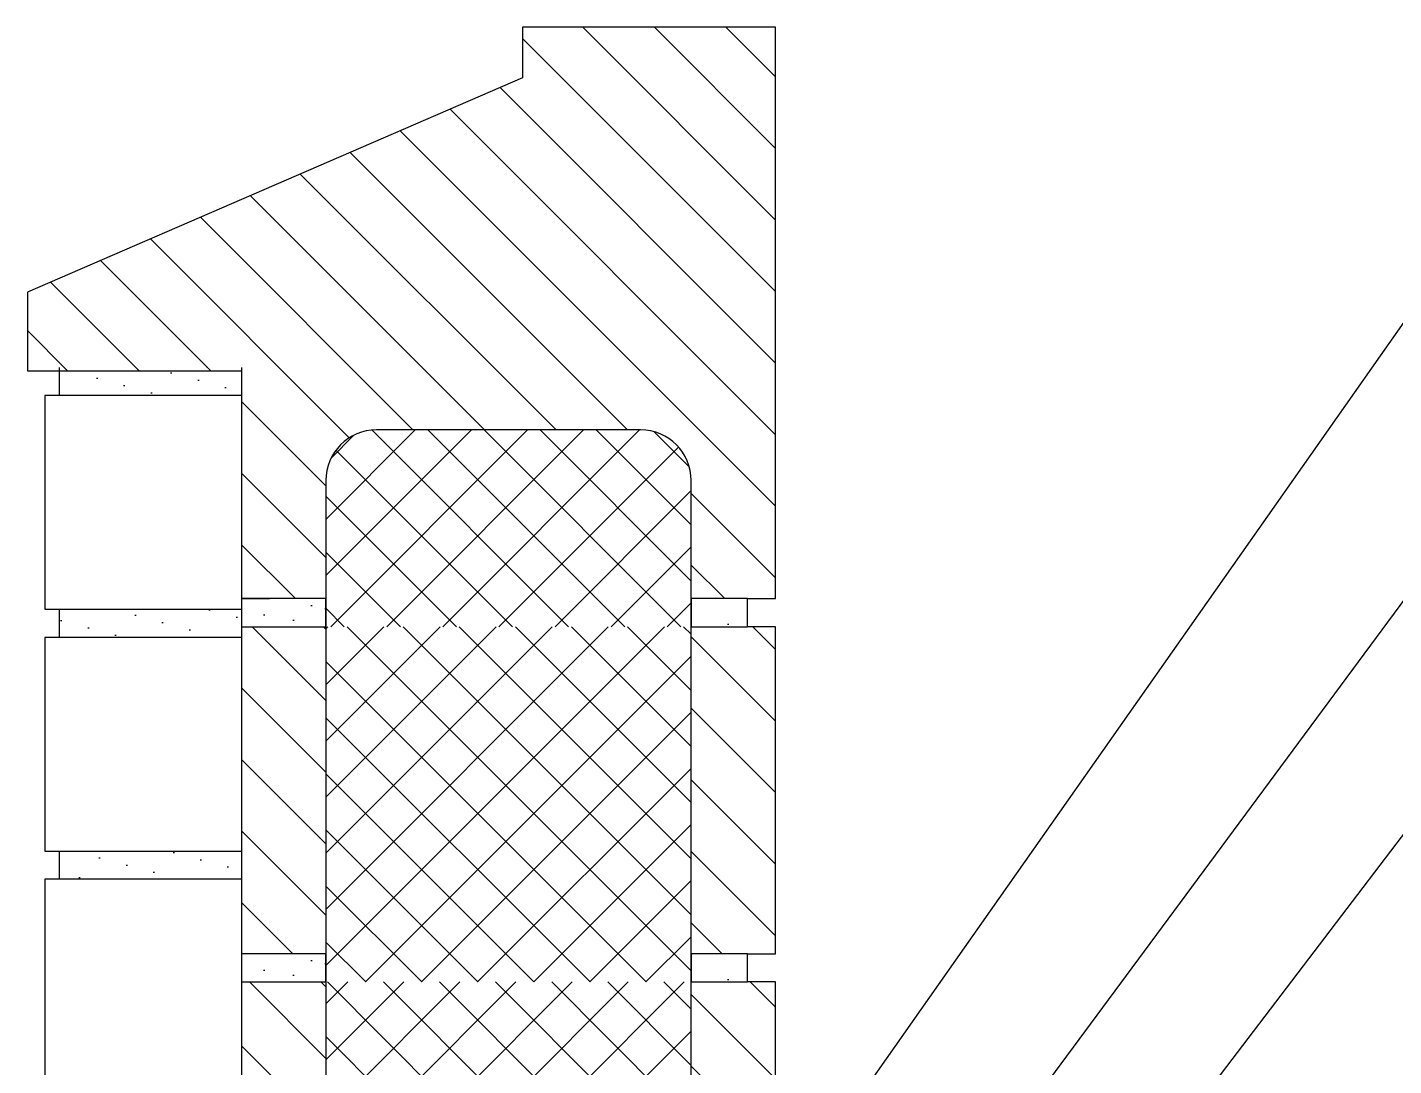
# Model space of a CAD drawing. Header units: inches. Extents: x 0 to 373, y 0 to 57.
# Drawn here: x 0.34 to 19.48, y 42.55 to 57.09 of the extents above; entities that cross this region are included whole.
import ezdxf
from ezdxf import colors
from ezdxf.entities.mleader import LeaderData, LeaderLine
from ezdxf.math import Vec2, Vec3

# ---------------------------------------------------------------- set-up
doc = ezdxf.new("R2010")
doc.units = ezdxf.units.IN
doc.header["$MEASUREMENT"] = 0
doc.set_wipeout_variables(frame=1)
doc.layers.add('Others', color=190, linetype='Continuous', lineweight=0)
doc.layers.add('Text', color=20, linetype='Continuous', lineweight=0)
doc.styles.get("Standard").update_dxf_attribs({"font": ''})
doc.styles.get('Standard').set_extended_font_data('Arial Narrow')
pattern_1 = [(45, (364.19604, 4.7137), (-0.482183, 0.482183), [0, -0.393701]), (45, (364.09415, 5.09396), (-0.482183, 0.482183), [0, -0.393701])]
pattern_2 = [(135, (347.2423, -5.42285), (0.501099, 0.501099), [])]
pattern_3 = [(135, (345.9923, 19.75825), (0.39775, 0.39775), [0, -0.375, 0, -0.5625]), (200, (345.9923, 21.00825), (-0.192386, 0.528577), [0, -0.275, 0, -0.475])]
pattern_4 = [(135, (345.9923, 24.7319), (0.39775, 0.39775), [0, -0.375, 0, -0.5625]), (200, (345.9923, 25.9819), (-0.192386, 0.528577), [0, -0.275, 0, -0.475])]

# ---------------------------------------------------------------- blocks, each defined once
blk = doc.blocks.new('CI Tools Brick Wall Section[18]_2', base_point=(337.009, -22.818))
at = {"layer": 'Others', "linetype": 'Continuous'}
for p, q in [((337.009, 27.97), (337.009, 24.977)), ((337.009, 24.584), (337.009, 21.592)), ((337.009, 21.198), (337.009, 18.206))]:
    blk.add_line(p, q, dxfattribs=at)
at = {"linetype": 'Continuous'}
for points in [[(339.765, 27.97), (339.765, 28.363), (337.206, 28.363), (337.206, 27.97)], [(339.765, 24.584), (339.765, 24.977), (337.206, 24.977), (337.206, 24.584)], [(339.765, 21.198), (339.765, 21.592), (337.206, 21.592), (337.206, 21.198)]]:
    blk.add_wipeout(points, dxfattribs=at).dxf.layer = 'Others'
at = {"layer": 'Others', "linetype": 'Continuous'}
h = blk.add_hatch(dxfattribs=at)
h.set_pattern_fill('PLASTER_0002', color=256, style=0, pattern_type=2)
h.set_pattern_definition(pattern_1)
h.paths.add_polyline_path([(339.765, 27.97), (339.765, 28.363), (337.206, 28.363), (337.206, 27.97)])
h = blk.add_hatch(dxfattribs=at)
h.set_pattern_fill('PLASTER_0002', color=256, style=0, pattern_type=2)
h.set_pattern_definition(pattern_1)
h.paths.add_polyline_path([(339.765, 24.584), (339.765, 24.977), (337.206, 24.977), (337.206, 24.584)])
h = blk.add_hatch(dxfattribs=at)
h.set_pattern_fill('PLASTER_0002', color=256, style=0, pattern_type=2)
h.set_pattern_definition(pattern_1)
h.paths.add_polyline_path([(339.765, 21.198), (339.765, 21.592), (337.206, 21.592), (337.206, 21.198)])
for p, q in [((337.206, 28.363), (337.206, 27.97)), ((339.765, 27.97), (339.765, 28.363)), ((339.765, 27.97), (337.009, 27.97)), ((339.765, 24.977), (339.765, 27.97)), ((337.009, 24.977), (339.765, 24.977)), ((337.206, 24.977), (337.206, 24.584)), ((339.765, 24.584), (339.765, 24.977)), ((339.765, 24.584), (337.009, 24.584)), ((339.765, 21.592), (339.765, 24.584)), ((337.009, 21.592), (339.765, 21.592)), ((337.206, 21.592), (337.206, 21.198)), ((339.765, 21.198), (339.765, 21.592)), ((339.765, 21.198), (337.009, 21.198)), ((339.765, 18.206), (339.765, 21.198))]:
    blk.add_line(p, q, dxfattribs=at)
blk = doc.blocks.new('CI Tools Conc Block Section[19]_2', base_point=(347.242, -5.423))
at = {"layer": 'Others', "linetype": 'Continuous'}
h = blk.add_hatch(dxfattribs=at)
h.set_pattern_fill('MASONRY___STRUCTURAL___C_20', color=256, style=0, pattern_type=2)
h.set_pattern_definition(pattern_2)
h.paths.add_polyline_path([(347.242, 25.126), (347.242, 33.126), (343.699, 33.126), (343.699, 32.417), (336.762, 29.417), (336.762, 28.317), (339.762, 28.317), (339.762, 25.126), (340.156, 25.126), (340.943, 25.126), (340.943, 26.779, -0.414214), (341.652, 27.488), (345.353, 27.488, -0.414214), (346.061, 26.779), (346.061, 25.126), (346.849, 25.126)])
h = blk.add_hatch(dxfattribs=at)
h.set_pattern_fill('BLOCK___CONCRETE_0002', color=256, style=0, pattern_type=2)
h.set_pattern_definition([(135, (347.2423, -5.42285), (0.392837, 0.392837), []), (225, (347.2423, -5.42285), (-0.392837, 0.392837), [])])
h.paths.add_polyline_path([(346.061, 24.732), (346.061, 26.779, 0.414214), (345.353, 27.488), (341.652, 27.488, 0.414214), (340.943, 26.779), (340.943, 24.732)])
h = blk.add_hatch(dxfattribs=at)
h.set_pattern_fill('MASONRY___MORTAR_0002', color=256, style=0, pattern_type=2)
h.set_pattern_definition(pattern_4)
h.paths.add_polyline_path([(340.943, 24.732), (340.943, 25.126), (339.762, 25.126), (339.762, 24.732)])
h = blk.add_hatch(dxfattribs=at)
h.set_pattern_fill('MASONRY___MORTAR_0002', color=256, style=0, pattern_type=2)
h.set_pattern_definition(pattern_4)
h.paths.add_polyline_path([(346.849, 24.732), (346.849, 25.126), (346.061, 25.126), (346.061, 24.732)])
h = blk.add_hatch(dxfattribs=at)
h.set_pattern_fill('MASONRY___STRUCTURAL___C_20', color=256, style=0, pattern_type=2)
h.set_pattern_definition(pattern_2)
h.paths.add_polyline_path([(340.943, 24.732), (339.762, 24.732), (339.762, 20.152), (340.943, 20.152)])
h = blk.add_hatch(dxfattribs=at)
h.set_pattern_fill('BLOCK___CONCRETE_0002', color=256, style=0, pattern_type=2)
h.set_pattern_definition([(135, (347.2423, 19.75825), (0.392837, 0.392837), []), (225, (347.2423, 19.75825), (-0.392837, 0.392837), [])])
h.paths.add_polyline_path([(346.061, 24.732), (340.943, 24.732), (340.943, 19.758), (346.061, 19.758)])
h = blk.add_hatch(dxfattribs=at)
h.set_pattern_fill('MASONRY___STRUCTURAL___C_20', color=256, style=0, pattern_type=2)
h.set_pattern_definition(pattern_2)
h.paths.add_polyline_path([(347.242, 24.732), (346.849, 24.732), (346.061, 24.732), (346.061, 20.152), (346.849, 20.152), (347.242, 20.152)])
h = blk.add_hatch(dxfattribs=at)
h.set_pattern_fill('MASONRY___MORTAR_0002', color=256, style=0, pattern_type=2)
h.set_pattern_definition(pattern_3)
h.paths.add_polyline_path([(340.943, 19.758), (340.943, 20.152), (339.762, 20.152), (339.762, 19.758)])
h = blk.add_hatch(dxfattribs=at)
h.set_pattern_fill('MASONRY___MORTAR_0002', color=256, style=0, pattern_type=2)
h.set_pattern_definition(pattern_3)
h.paths.add_polyline_path([(346.849, 19.758), (346.849, 20.152), (346.061, 20.152), (346.061, 19.758)])
h = blk.add_hatch(dxfattribs=at)
h.set_pattern_fill('MASONRY___STRUCTURAL___C_20', color=256, style=0, pattern_type=2)
h.set_pattern_definition(pattern_2)
h.paths.add_polyline_path([(340.943, 19.758), (339.762, 19.758), (339.762, 11.758), (340.943, 11.758)])
h = blk.add_hatch(dxfattribs=at)
h.set_pattern_fill('BLOCK___CONCRETE_0002', color=256, style=0, pattern_type=2)
h.set_pattern_definition([(135, (347.2423, 11.36455), (0.392837, 0.392837), []), (225, (347.2423, 11.36455), (-0.392837, 0.392837), [])])
h.paths.add_polyline_path([(346.061, 19.758), (340.943, 19.758), (340.943, 11.365), (346.061, 11.365)])
h = blk.add_hatch(dxfattribs=at)
h.set_pattern_fill('MASONRY___STRUCTURAL___C_20', color=256, style=0, pattern_type=2)
h.set_pattern_definition(pattern_2)
h.paths.add_polyline_path([(347.242, 19.758), (346.849, 19.758), (346.061, 19.758), (346.061, 11.758), (346.849, 11.758), (347.242, 11.758)])
for p, q in [((347.242, 33.126), (343.699, 33.126)), ((343.699, 33.126), (343.699, 32.417)), ((347.242, 25.126), (347.242, 33.126)), ((343.699, 32.417), (336.762, 29.417)), ((336.762, 29.417), (336.762, 28.317)), ((336.762, 28.317), (339.762, 28.317)), ((339.762, 28.317), (339.762, 25.126)), ((345.353, 27.488), (341.652, 27.488)), ((340.943, 26.779), (340.943, 24.732)), ((346.061, 24.732), (346.061, 26.779)), ((339.762, 25.126), (340.156, 25.126)), ((346.849, 25.126), (347.242, 25.126)), ((339.762, 24.732), (339.762, 20.152)), ((340.943, 24.732), (340.943, 19.758)), ((346.061, 19.758), (346.061, 24.732)), ((347.242, 24.732), (346.849, 24.732)), ((347.242, 20.152), (347.242, 24.732)), ((346.849, 20.152), (347.242, 20.152)), ((339.762, 19.758), (339.762, 11.758)), ((340.943, 19.758), (340.943, 11.365)), ((346.061, 11.365), (346.061, 19.758)), ((347.242, 19.758), (346.849, 19.758)), ((347.242, 11.758), (347.242, 19.758))]:
    blk.add_line(p, q, dxfattribs=at)
at = {"layer": 'Others', "linetype": 'Continuous', "flags": 128}
for points in [[(340.943, 24.732), (340.943, 25.126), (339.762, 25.126), (339.762, 24.732)], [(346.849, 24.732), (346.849, 25.126), (346.061, 25.126), (346.061, 24.732)], [(340.943, 19.758), (340.943, 20.152), (339.762, 20.152), (339.762, 19.758)], [(346.849, 19.758), (346.849, 20.152), (346.061, 20.152), (346.061, 19.758)]]:
    blk.add_lwpolyline(points, close=True, dxfattribs=at)
at = {"layer": 'Others', "linetype": 'Continuous'}
for centre, start, end in [((341.652, 26.779), 90, 180), ((345.353, 26.779), 0, 90)]:
    blk.add_arc(centre, 0.709, start, end, dxfattribs=at)
blk = doc.blocks.new('_Dot')
at = {"color": 0, "linetype": 'ByBlock', "lineweight": -2}
blk.add_line((-0.5, 0), (-1, 0), dxfattribs=at)
at = {"color": 0, "linetype": 'ByBlock', "const_width": 0.5}
blk.add_lwpolyline([(-0.25, 0, 1), (0.25, 0, 1)], format="xyb", close=True, dxfattribs=at)

msp = doc.modelspace()

# ---------------------------------------------------------------- block references
at = {"layer": 'Others', "linetype": 'Continuous'}
msp.add_blockref('CI Tools Brick Wall Section[18]_2', (0.591, 1.144), dxfattribs=at)

# ---------------------------------------------------------------- leaders
at = {"layer": 'Text'}
ml = msp.add_multileader_mtext('Standard', dxfattribs=at)
ml.set_content('SEALANT', color=256)
ml.set_leader_properties(color=256, lineweight=0)
ml.set_arrow_properties(name='DOT')
ml.build(insert=Vec2(0, 0))
ml.multileader.update_dxf_attribs({"text_left_attachment_type": 2, "text_right_attachment_type": 2, "dogleg_length": 0.36, "arrow_head_size": 0.75, "scale": 12})
ctx = ml.context
ctx.base_point, ctx.scale, ctx.char_height, ctx.arrow_head_size, ctx.landing_gap_size, ctx.plane_origin = Vec3(26.073, 53.774), 12, 1.08, 0.75, 0.54, Vec3(11.496, 41.387)
ctx.left_attachment, ctx.right_attachment = 2, 2
notes = []
notes.append((ctx, [(0, (1, 1, 0), (20.201, 53.774), (1, 0), 5.873, [(0, [(11.496, 41.387)], 0, [])])]))
ctx.mtext.insert, ctx.mtext.flow_direction = Vec3(26.613, 54.332), 5
ml = msp.add_multileader_mtext('Standard', dxfattribs=at)
ml.set_content('TERMINATION BAR', color=256)
ml.set_leader_properties(color=256, lineweight=0)
ml.set_arrow_properties(name='DOT')
ml.build(insert=Vec2(0, 0))
ml.multileader.update_dxf_attribs({"text_left_attachment_type": 2, "text_right_attachment_type": 2, "dogleg_length": 0.36, "arrow_head_size": 0.75, "scale": 12})
ctx = ml.context
ctx.base_point, ctx.scale, ctx.char_height, ctx.arrow_head_size, ctx.landing_gap_size, ctx.plane_origin = Vec3(26.116, 50.849), 12, 1.08, 0.75, 0.54, Vec3(7.936, 39.382)
ctx.left_attachment, ctx.right_attachment = 2, 2
notes.append((ctx, [(1, (1, 1, 0), (20.948, 50.849), (1, 0), 5.167, [(0, [(11.851, 38.553)], 0, [])])]))
ctx.mtext.insert, ctx.mtext.flow_direction = Vec3(26.656, 51.408), 5
ml = msp.add_multileader_mtext('Standard', dxfattribs=at)
ml.set_content('\\A1;\\pxql,t0;METAL COUNTER FLASHING (Optional)', color=256)
ml.set_leader_properties(color=256, lineweight=0)
ml.set_arrow_properties(name='DOT')
ml.build(insert=Vec2(0, 0))
ml.multileader.update_dxf_attribs({"text_left_attachment_type": 2, "text_right_attachment_type": 2, "dogleg_length": 0.36, "arrow_head_size": 0.75, "scale": 12})
ctx = ml.context
ctx.base_point, ctx.scale, ctx.char_height, ctx.arrow_head_size, ctx.landing_gap_size, ctx.plane_origin = Vec3(26.335, 47.809), 12, 1.08, 0.75, 0.54, Vec3(13.394, 38.319)
ctx.left_attachment, ctx.right_attachment = 2, 2
notes.append((ctx, [(0, (1, 1, 0), (21.16, 47.809), (1, 0), 5.175, [(0, [(13.563, 37.831)], 0, [])])]))
ctx.mtext.insert, ctx.mtext.flow_direction = Vec3(26.875, 48.517), 5
ml = msp.add_multileader_mtext('Standard', dxfattribs=at)
ml.set_content('BARRETT APPROVED PROTECTION COURSE \\P(EXPOSED PROTECTION COURSE TO BE GRANULATED)\\P\\pxqj;(CONSULT A BARRETT REPRESENTATIVE)', color=256)
ml.set_leader_properties(color=256, lineweight=0)
ml.set_arrow_properties(name='DOT')
ml.build(insert=Vec2(0, 0))
ml.multileader.update_dxf_attribs({"text_left_attachment_type": 2, "text_right_attachment_type": 2, "dogleg_length": 0.36, "arrow_head_size": 0.75, "scale": 12})
ctx = ml.context
ctx.base_point, ctx.scale, ctx.char_height, ctx.arrow_head_size, ctx.landing_gap_size, ctx.plane_origin = Vec3(26.339, 43.109), 12, 1.08, 0.75, 0.54, Vec3(11.854, 35.795)
ctx.left_attachment, ctx.right_attachment = 2, 2
notes.append((ctx, [(0, (1, 1, 0), (21.137, 43.109), (1, 0), 5.202, [(0, [(11.783, 31.671)], 0, [])])]))
ctx.mtext.insert, ctx.mtext.flow_direction = Vec3(26.879, 45.636), 5
for ctx, leaders in notes:
    for number, flags, end, landing, length, lines in leaders:
        leader = LeaderData()
        leader.index, (leader.has_last_leader_line, leader.has_dogleg_vector, leader.attachment_direction) = number, flags
        leader.last_leader_point, leader.dogleg_vector, leader.dogleg_length = Vec3(end), Vec3(landing), length
        for number, points, colour, breaks in lines:
            line = LeaderLine()
            line.index, line.vertices, line.color, line.breaks = number, Vec3.list(points), colors.encode_raw_color(colour), breaks
            leader.lines.append(line)
        ctx.leaders.append(leader)

# ---------------------------------------------------------------- next in the draw order: block references
at = {"layer": 'Others', "linetype": 'Continuous'}
msp.add_blockref('CI Tools Conc Block Section[19]_2', (10.824, 18.539), dxfattribs=at)

doc.saveas('drawing.dxf')
